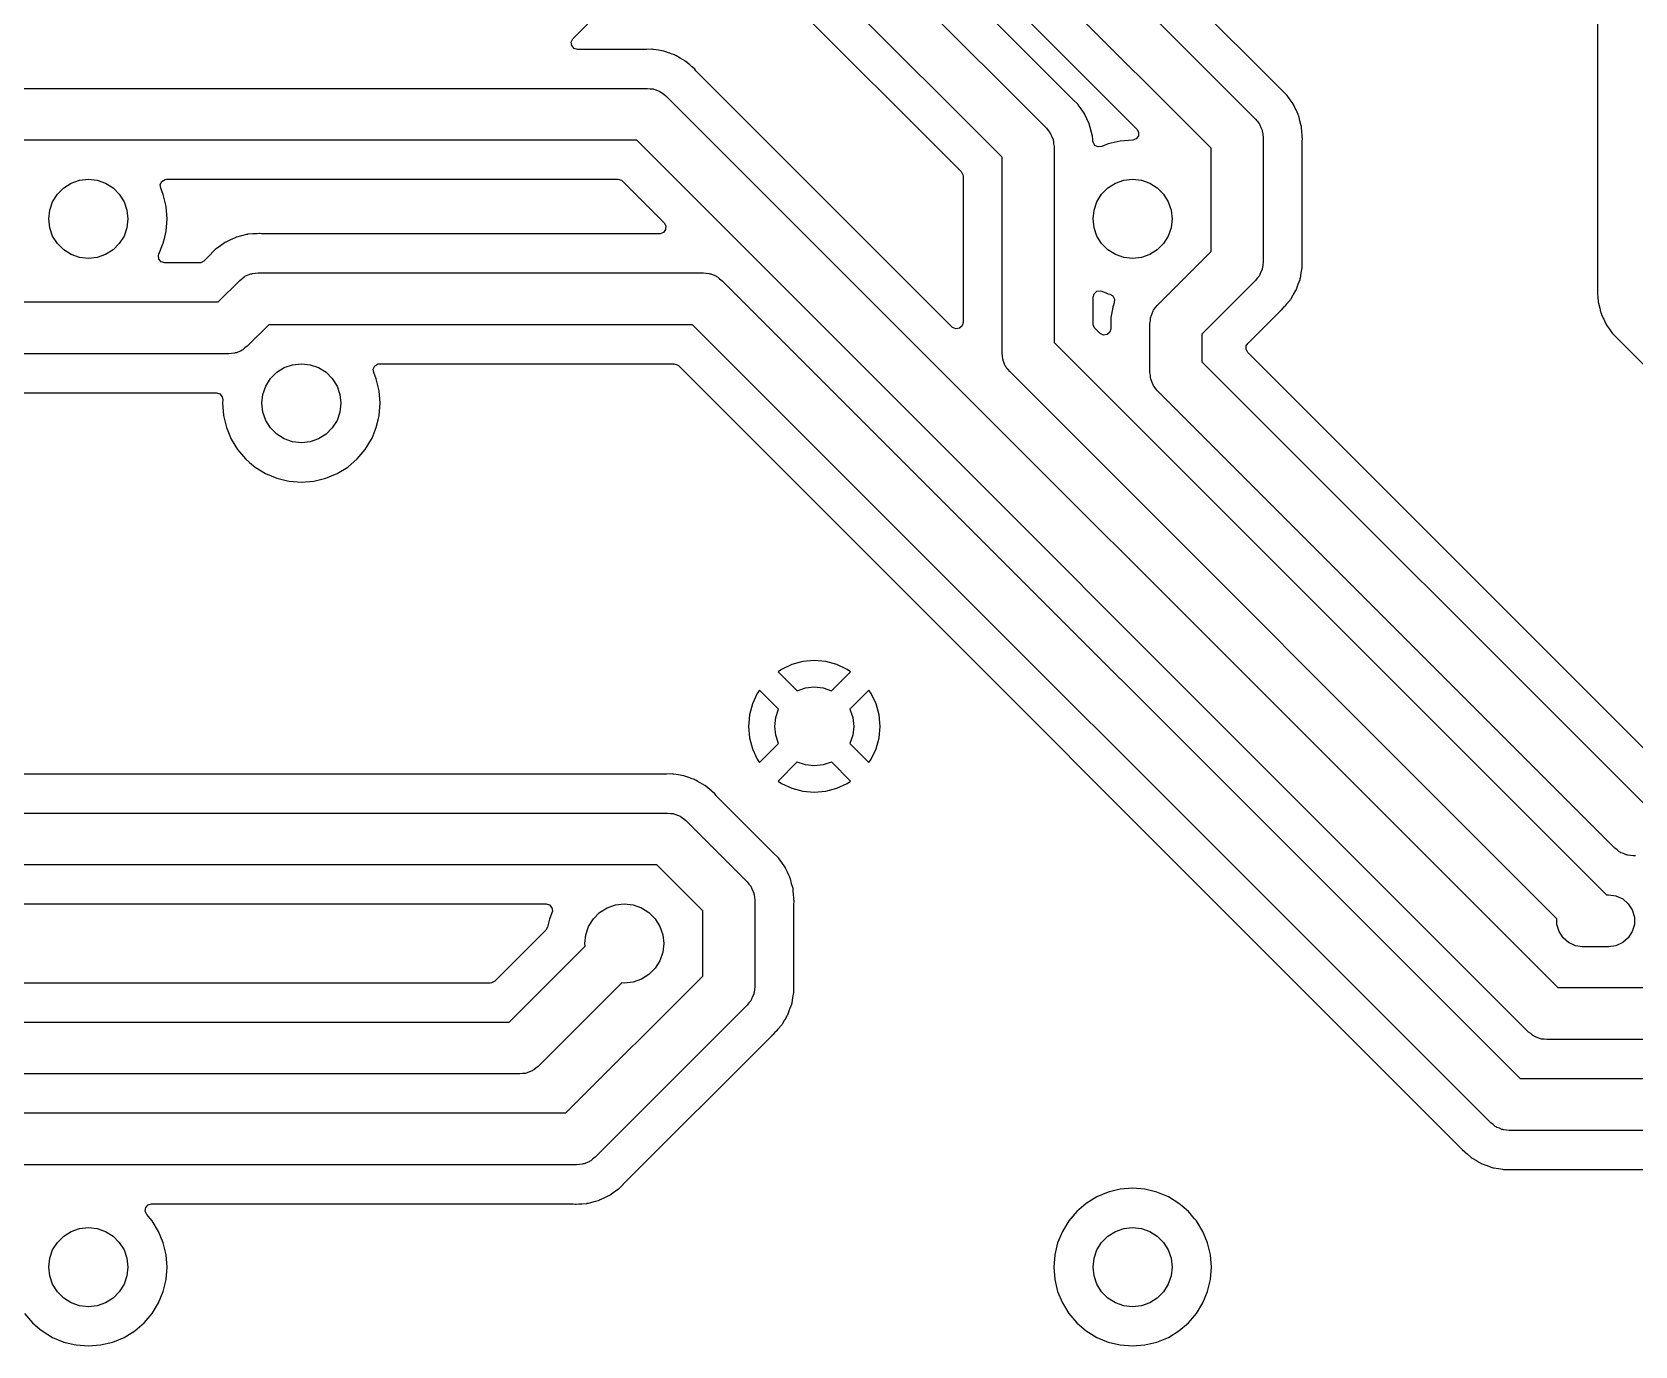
# Model space of a CAD drawing. Extents: x 33 to 233, y -115 to -15.
# Drawn here: x 117.22 to 148.07, y -98.2 to -72.9 of the extents above; entities that cross this region are included whole.
import ezdxf

# ---------------------------------------------------------------- set-up
doc = ezdxf.new("R2010")
doc.units = 0
doc.layers.add('BLACK', color=7, linetype='CONTINUOUS')

msp = doc.modelspace()

# ---------------------------------------------------------------- linework, layer by layer
at = {"layer": 'BLACK', "linetype": 'CONTINUOUS'}
for p, q in [((139.912, -75.1391), (130.383, -65.61)), ((131.797, -65.61), (140.766, -74.5784)), ((141.286, -74.0374), (133.492, -66.2436)), ((137.262, -74.2133), (129.621, -66.5722)), ((130.108, -66.3968), (138.483, -74.7712)), ((128.64, -66.6529), (136.742, -74.7544)), ((135.888, -75.3151), (127.786, -67.2136)), ((147.35, -67.6147), (147.35, -77.8263)), ((130.246, -70.7347), (135.101, -75.5897)), ((127.629, -73.0258), (128.188, -72.466)), ((127.594, -73.0959), (127.623, -73.0323)), ((127.604, -73.165), (127.594, -73.0959)), ((127.623, -73.0323), (127.629, -73.0258)), ((127.649, -73.2178), (127.604, -73.165)), ((127.716, -73.2375), (127.649, -73.2178)), ((129.048, -73.2375), (127.716, -73.2375)), ((129.05, -73.2375), (129.048, -73.2375)), ((129.148, -73.2353), (129.05, -73.2375)), ((129.152, -73.236), (129.148, -73.2353)), ((129.171, -73.2375), (129.152, -73.236)), ((129.176, -73.2375), (129.171, -73.2375)), ((129.272, -73.255), (129.176, -73.2375)), ((129.176, -73.2375), (129.176, -73.2375)), ((129.273, -73.2552), (129.272, -73.255)), ((129.37, -73.2705), (129.273, -73.2552)), ((129.374, -73.2719), (129.37, -73.2705)), ((129.37, -73.2705), (129.37, -73.2705)), ((129.393, -73.2769), (129.374, -73.2719)), ((129.397, -73.2777), (129.393, -73.2769)), ((129.489, -73.3121), (129.397, -73.2777)), ((129.397, -73.2777), (129.397, -73.2777)), ((129.49, -73.3125), (129.489, -73.3121)), ((129.516, -73.3218), (129.49, -73.3125)), ((129.582, -73.3448), (129.516, -73.3218)), ((129.586, -73.347), (129.582, -73.3448)), ((129.604, -73.3552), (129.586, -73.347)), ((129.608, -73.3568), (129.604, -73.3552)), ((129.692, -73.407), (129.608, -73.3568)), ((129.693, -73.4077), (129.692, -73.407)), ((129.778, -73.4559), (129.693, -73.4077)), ((129.781, -73.4587), (129.778, -73.4559)), ((129.778, -73.4559), (129.778, -73.4559)), ((129.778, -73.4559), (129.778, -73.4559)), ((129.797, -73.47), (129.781, -73.4587)), ((129.801, -73.4722), (129.797, -73.47)), ((129.875, -73.5366), (129.801, -73.4722)), ((129.801, -73.4722), (129.801, -73.4722)), ((129.801, -73.4722), (129.801, -73.4722)), ((129.876, -73.5375), (129.875, -73.5366)), ((129.908, -73.5641), (129.876, -73.5375)), ((129.916, -73.5725), (129.908, -73.5641)), ((129.919, -73.5754), (129.916, -73.5725)), ((129.971, -73.6203), (129.919, -73.5754)), ((129.995, -73.6507), (129.971, -73.6203)), ((129.999, -73.6559), (129.995, -73.6507)), ((134.926, -78.5822), (129.999, -73.6559)), ((105.67, -73.988), (129.063, -73.988)), ((129.063, -73.988), (129.116, -73.9956)), ((129.116, -73.9956), (129.169, -73.9994)), ((129.169, -73.9994), (129.186, -74.0057)), ((129.186, -74.0057), (129.204, -74.0083)), ((129.204, -74.0083), (129.253, -74.0305)), ((129.253, -74.0305), (129.303, -74.0492)), ((141.287, -74.0383), (141.286, -74.0374)), ((141.358, -74.1059), (141.287, -74.0383)), ((129.303, -74.0492), (129.317, -74.0599)), ((129.317, -74.0599), (129.333, -74.0674)), ((129.333, -74.0674), (129.374, -74.1024)), ((129.374, -74.1024), (129.417, -74.1344)), ((129.417, -74.1344), (146.582, -91.3)), ((137.263, -74.2143), (137.262, -74.2133)), ((137.334, -74.2819), (137.263, -74.2143)), ((137.336, -74.2855), (137.334, -74.2819)), ((137.334, -74.2819), (137.334, -74.2819)), ((137.349, -74.3003), (137.336, -74.2855)), ((137.352, -74.3033), (137.349, -74.3003)), ((137.408, -74.3837), (137.352, -74.3033)), ((141.36, -74.1095), (141.358, -74.1059)), ((141.358, -74.1059), (141.358, -74.1059)), ((141.373, -74.1243), (141.36, -74.1095)), ((141.376, -74.1273), (141.373, -74.1243)), ((141.432, -74.2078), (141.376, -74.1273)), ((141.432, -74.2089), (141.432, -74.2078)), ((141.49, -74.288), (141.432, -74.2089)), ((141.492, -74.292), (141.49, -74.288)), ((141.502, -74.3088), (141.492, -74.292)), ((141.504, -74.3124), (141.502, -74.3088)), ((141.544, -74.4015), (141.504, -74.3124)), ((137.408, -74.3849), (137.408, -74.3837)), ((137.466, -74.464), (137.408, -74.3849)), ((137.468, -74.468), (137.466, -74.464)), ((137.478, -74.4848), (137.468, -74.468)), ((137.48, -74.4884), (137.478, -74.4848)), ((137.52, -74.5775), (137.48, -74.4884)), ((137.521, -74.5787), (137.52, -74.5775)), ((137.563, -74.6668), (137.521, -74.5787)), ((140.766, -74.5784), (140.798, -74.6213)), ((140.798, -74.6213), (140.833, -74.6617)), ((140.833, -74.6617), (140.84, -74.678)), ((141.545, -74.4027), (141.544, -74.4015)), ((141.587, -74.4908), (141.545, -74.4027)), ((141.589, -74.495), (141.587, -74.4908)), ((141.595, -74.5133), (141.589, -74.495)), ((141.597, -74.5173), (141.595, -74.5133)), ((141.621, -74.6122), (141.597, -74.5173)), ((141.621, -74.6135), (141.621, -74.6122)), ((141.647, -74.7078), (141.621, -74.6135)), ((136.742, -74.7544), (136.774, -74.7973)), ((136.774, -74.7973), (136.809, -74.8377)), ((136.809, -74.8377), (136.816, -74.854)), ((136.816, -74.854), (136.827, -74.8684)), ((136.827, -74.8684), (136.846, -74.9185)), ((136.846, -74.9185), (136.868, -74.9671)), ((136.868, -74.9671), (136.87, -74.9849)), ((137.565, -74.671), (137.563, -74.6668)), ((137.571, -74.6893), (137.565, -74.671)), ((137.573, -74.6933), (137.571, -74.6893)), ((137.597, -74.7882), (137.573, -74.6933)), ((137.597, -74.7895), (137.597, -74.7882)), ((137.623, -74.8838), (137.597, -74.7895)), ((137.624, -74.8877), (137.623, -74.8838)), ((137.624, -74.8882), (137.624, -74.8877)), ((137.627, -74.9073), (137.624, -74.8882)), ((137.628, -74.9116), (137.627, -74.9073)), ((137.632, -74.9642), (137.628, -74.9116)), ((137.634, -75.0022), (137.632, -74.9642)), ((138.469, -74.9581), (138.405, -74.9825)), ((138.511, -74.9022), (138.469, -74.9581)), ((138.483, -74.7712), (138.516, -74.8325)), ((138.516, -74.8325), (138.511, -74.9022)), ((140.84, -74.678), (140.851, -74.6924)), ((140.851, -74.6924), (140.87, -74.7425)), ((140.87, -74.7425), (140.892, -74.7911)), ((140.892, -74.7911), (140.894, -74.8089)), ((140.894, -74.8089), (140.901, -74.8257)), ((140.901, -74.8257), (140.904, -74.8791)), ((140.904, -74.8791), (140.912, -74.932)), ((140.912, -74.932), (140.912, -77.3334)), ((141.648, -74.7117), (141.647, -74.7078)), ((141.648, -74.7122), (141.648, -74.7117)), ((141.651, -74.7313), (141.648, -74.7122)), ((141.652, -74.7356), (141.651, -74.7313)), ((141.659, -74.8331), (141.652, -74.7356)), ((141.659, -74.8345), (141.659, -74.8331)), ((141.662, -74.8758), (141.659, -74.8345)), ((141.662, -74.8878), (141.662, -74.8758)), ((141.662, -74.8758), (141.662, -74.8758)), ((141.663, -74.892), (141.662, -74.8878)), ((141.664, -74.9116), (141.663, -74.892)), ((141.663, -74.9988), (141.667, -74.9602)), ((141.667, -74.9581), (141.664, -74.9116)), ((141.667, -74.9602), (141.667, -74.9581)), ((128.856, -74.988), (105.463, -74.988)), ((146.022, -92.1536), (128.856, -74.988)), ((136.87, -74.9849), (136.877, -75.0017)), ((136.877, -75.0017), (136.88, -75.0551)), ((136.88, -75.0551), (136.888, -75.108)), ((136.888, -75.108), (136.888, -78.8809)), ((137.634, -75.0029), (137.634, -75.0022)), ((137.638, -75.0253), (137.634, -75.0029)), ((137.673, -75.0854), (137.638, -75.0253)), ((137.736, -75.1166), (137.673, -75.0854)), ((137.805, -75.1092), (137.736, -75.1166)), ((137.931, -75.0571), (137.805, -75.1092)), ((138.163, -75.0015), (137.931, -75.0571)), ((138.405, -74.9825), (138.163, -75.0015)), ((139.912, -77.1263), (139.912, -75.1391)), ((141.662, -75.0057), (141.663, -74.9988)), ((141.662, -77.3187), (141.662, -75.0057)), ((135.888, -79.088), (135.888, -75.3151)), ((117.825, -75.9042), (117.969, -75.8135)), ((117.969, -75.8135), (118.13, -75.7571)), ((118.13, -75.7571), (118.3, -75.738)), ((118.3, -75.738), (118.47, -75.7571)), ((118.47, -75.7571), (118.631, -75.8135)), ((118.631, -75.8135), (118.775, -75.9042)), ((119.685, -75.8405), (119.717, -75.778)), ((119.693, -75.91), (119.685, -75.8405)), ((119.717, -75.778), (119.777, -75.7424)), ((119.777, -75.7424), (119.807, -75.7385)), ((119.807, -75.7385), (128.494, -75.7385)), ((128.494, -75.7385), (128.561, -75.7582)), ((128.561, -75.7582), (128.581, -75.7748)), ((128.581, -75.7748), (129.382, -76.5758)), ((135.101, -75.5897), (135.135, -75.651)), ((135.135, -75.651), (135.137, -75.6773)), ((135.137, -75.6773), (135.137, -78.4945)), ((137.925, -75.9042), (138.069, -75.8135)), ((138.069, -75.8135), (138.23, -75.7571)), ((138.23, -75.7571), (138.4, -75.738)), ((138.4, -75.738), (138.57, -75.7571)), ((138.57, -75.7571), (138.731, -75.8135)), ((138.731, -75.8135), (138.875, -75.9042)), ((117.557, -76.3304), (117.613, -76.1694)), ((117.613, -76.1694), (117.704, -76.0249)), ((117.704, -76.0249), (117.825, -75.9042)), ((118.775, -75.9042), (118.896, -76.0249)), ((118.896, -76.0249), (118.987, -76.1694)), ((118.987, -76.1694), (119.043, -76.3304)), ((119.743, -76.0312), (119.693, -75.91)), ((119.798, -76.2627), (119.743, -76.0312)), ((137.657, -76.3304), (137.713, -76.1694)), ((137.713, -76.1694), (137.804, -76.0249)), ((137.804, -76.0249), (137.925, -75.9042)), ((138.875, -75.9042), (138.996, -76.0249)), ((138.996, -76.0249), (139.087, -76.1694)), ((139.087, -76.1694), (139.143, -76.3304)), ((117.538, -76.5), (117.557, -76.3304)), ((117.557, -76.6696), (117.538, -76.5)), ((119.043, -76.3304), (119.062, -76.5)), ((119.062, -76.5), (119.043, -76.6696)), ((119.817, -76.5), (119.798, -76.2627)), ((119.798, -76.7373), (119.817, -76.5)), ((137.638, -76.5), (137.657, -76.3304)), ((137.657, -76.6696), (137.638, -76.5)), ((139.143, -76.3304), (139.162, -76.5)), ((139.162, -76.5), (139.143, -76.6696)), ((117.613, -76.8306), (117.557, -76.6696)), ((119.043, -76.6696), (118.987, -76.8306)), ((119.771, -76.8529), (119.798, -76.7373)), ((121.342, -76.8026), (121.248, -76.8286)), ((121.347, -76.8022), (121.342, -76.8026)), ((121.366, -76.799), (121.347, -76.8022)), ((121.37, -76.7979), (121.366, -76.799)), ((121.468, -76.7913), (121.37, -76.7979)), ((121.469, -76.7912), (121.468, -76.7913)), ((121.51, -76.7875), (121.469, -76.7912)), ((121.522, -76.7875), (121.51, -76.7875)), ((121.527, -76.7874), (121.522, -76.7875)), ((121.548, -76.7859), (121.527, -76.7874)), ((121.595, -76.7828), (121.548, -76.7859)), ((121.61, -76.7845), (121.595, -76.7828)), ((121.595, -76.7828), (121.595, -76.7828)), ((121.633, -76.7871), (121.61, -76.7845)), ((121.64, -76.7875), (121.633, -76.7871)), ((129.295, -76.7875), (121.64, -76.7875)), ((129.304, -76.7872), (129.295, -76.7875)), ((129.369, -76.7628), (129.304, -76.7872)), ((129.411, -76.7068), (129.369, -76.7628)), ((129.382, -76.5758), (129.416, -76.6371)), ((129.416, -76.6371), (129.411, -76.7068)), ((137.713, -76.8306), (137.657, -76.6696)), ((139.143, -76.6696), (139.087, -76.8306)), ((117.704, -76.9751), (117.613, -76.8306)), ((117.825, -77.0958), (117.704, -76.9751)), ((117.969, -77.1865), (117.825, -77.0958)), ((118.775, -77.0958), (118.631, -77.1865)), ((118.896, -76.9751), (118.775, -77.0958)), ((118.987, -76.8306), (118.896, -76.9751)), ((119.656, -77.178), (119.743, -76.9688)), ((119.743, -76.9688), (119.771, -76.8529)), ((119.743, -76.9688), (119.743, -76.9688)), ((120.741, -77.0925), (120.673, -77.1632)), ((120.744, -77.0899), (120.741, -77.0925)), ((120.741, -77.0925), (120.741, -77.0925)), ((120.759, -77.0773), (120.744, -77.0899)), ((120.762, -77.0742), (120.759, -77.0773)), ((120.842, -77.0185), (120.762, -77.0742)), ((120.843, -77.0177), (120.842, -77.0185)), ((120.923, -76.9602), (120.843, -77.0177)), ((120.927, -76.9583), (120.923, -76.9602)), ((120.923, -76.9602), (120.923, -76.9602)), ((120.943, -76.9485), (120.927, -76.9583)), ((120.947, -76.946), (120.943, -76.9485)), ((121.036, -76.9055), (120.947, -76.946)), ((120.947, -76.946), (120.947, -76.946)), ((121.037, -76.905), (121.036, -76.9055)), ((121.125, -76.8625), (121.037, -76.905)), ((121.13, -76.8613), (121.125, -76.8625)), ((121.148, -76.8547), (121.13, -76.8613)), ((121.152, -76.8529), (121.148, -76.8547)), ((121.247, -76.829), (121.152, -76.8529)), ((121.248, -76.8286), (121.247, -76.829)), ((137.804, -76.9751), (137.713, -76.8306)), ((137.925, -77.0958), (137.804, -76.9751)), ((138.069, -77.1865), (137.925, -77.0958)), ((138.875, -77.0958), (138.731, -77.1865)), ((138.996, -76.9751), (138.875, -77.0958)), ((138.88, -78.1584), (139.912, -77.1263)), ((139.087, -76.8306), (138.996, -76.9751)), ((118.13, -77.2429), (117.969, -77.1865)), ((118.3, -77.262), (118.13, -77.2429)), ((118.47, -77.2429), (118.3, -77.262)), ((118.631, -77.1865), (118.47, -77.2429)), ((119.648, -77.2079), (119.656, -77.178)), ((119.658, -77.277), (119.648, -77.2079)), ((119.704, -77.3298), (119.658, -77.277)), ((119.771, -77.3495), (119.704, -77.3298)), ((120.435, -77.3495), (119.771, -77.3495)), ((120.462, -77.3467), (120.435, -77.3495)), ((120.523, -77.3132), (120.462, -77.3467)), ((120.639, -77.1968), (120.523, -77.3132)), ((120.672, -77.1642), (120.639, -77.1968)), ((120.673, -77.1632), (120.672, -77.1642)), ((138.23, -77.2429), (138.069, -77.1865)), ((138.4, -77.262), (138.23, -77.2429)), ((138.57, -77.2429), (138.4, -77.262)), ((138.731, -77.1865), (138.57, -77.2429)), ((140.904, -77.3863), (140.901, -77.4397)), ((140.912, -77.3334), (140.904, -77.3863)), ((141.663, -77.3201), (141.662, -77.3187)), ((141.662, -77.4416), (141.664, -77.4222)), ((141.663, -77.3495), (141.663, -77.3201)), ((141.665, -77.4179), (141.663, -77.3495)), ((141.664, -77.4222), (141.665, -77.4179)), ((120.797, -78.1), (121.213, -77.6844)), ((121.213, -77.6844), (121.256, -77.6524)), ((121.256, -77.6524), (121.296, -77.6174)), ((121.296, -77.6174), (121.313, -77.6099)), ((121.313, -77.6099), (121.327, -77.5992)), ((121.327, -77.5992), (121.377, -77.5805)), ((121.377, -77.5805), (121.426, -77.5583)), ((121.426, -77.5583), (121.444, -77.5557)), ((121.444, -77.5557), (121.46, -77.5494)), ((121.46, -77.5494), (121.514, -77.5456)), ((121.514, -77.5456), (121.567, -77.538)), ((121.567, -77.538), (130.138, -77.538)), ((130.138, -77.538), (130.191, -77.5456)), ((130.191, -77.5456), (130.245, -77.5494)), ((130.245, -77.5494), (130.261, -77.5557)), ((130.261, -77.5557), (130.279, -77.5583)), ((130.279, -77.5583), (130.328, -77.5805)), ((130.328, -77.5805), (130.378, -77.5992)), ((130.378, -77.5992), (130.392, -77.6099)), ((130.392, -77.6099), (130.409, -77.6174)), ((130.409, -77.6174), (130.449, -77.6524)), ((130.449, -77.6524), (130.492, -77.6844)), ((130.492, -77.6844), (145.857, -93.05)), ((140.766, -77.687), (139.733, -78.7191)), ((140.798, -77.6441), (140.766, -77.687)), ((140.833, -77.6037), (140.798, -77.6441)), ((140.84, -77.5874), (140.833, -77.6037)), ((140.851, -77.573), (140.84, -77.5874)), ((140.87, -77.5229), (140.851, -77.573)), ((140.892, -77.4743), (140.87, -77.5229)), ((140.894, -77.4565), (140.892, -77.4743)), ((140.901, -77.4397), (140.894, -77.4565)), ((141.588, -77.7591), (141.622, -77.6674)), ((141.622, -77.6674), (141.623, -77.6631)), ((141.623, -77.6631), (141.628, -77.6443)), ((141.628, -77.6443), (141.629, -77.6402)), ((141.629, -77.6402), (141.645, -77.5435)), ((141.645, -77.5422), (141.662, -77.4459)), ((141.645, -77.5435), (141.645, -77.5422)), ((141.662, -77.4459), (141.662, -77.4416)), ((137.638, -78.0073), (137.658, -77.9402)), ((137.638, -78.5187), (137.638, -78.0073)), ((137.658, -77.9402), (137.711, -77.8945)), ((137.711, -77.8945), (137.78, -77.8845)), ((137.78, -77.8845), (137.81, -77.8927)), ((137.81, -77.8927), (137.931, -77.9429)), ((137.931, -77.9429), (137.931, -77.9429)), ((137.931, -77.9429), (137.931, -77.9429)), ((137.931, -77.9429), (137.96, -77.9498)), ((137.96, -77.9498), (138.021, -77.9846)), ((138.021, -77.9846), (138.053, -78.0466)), ((138.053, -78.0466), (138.047, -78.114)), ((141.43, -78.0676), (141.441, -78.0518)), ((141.441, -78.0518), (141.444, -78.0484)), ((141.444, -78.0484), (141.492, -77.9633)), ((141.492, -77.9633), (141.493, -77.9622)), ((141.493, -77.9622), (141.495, -77.9582)), ((141.495, -77.9582), (141.543, -77.8782)), ((141.543, -77.8782), (141.545, -77.8741)), ((141.545, -77.8741), (141.553, -77.8564)), ((141.553, -77.8564), (141.555, -77.8526)), ((141.555, -77.8526), (141.587, -77.7603)), ((141.587, -77.7603), (141.588, -77.7591)), ((147.348, -77.8403), (147.345, -77.8718)), ((147.345, -77.8718), (147.345, -77.8718)), ((147.345, -77.8718), (147.349, -77.94)), ((147.349, -77.8332), (147.348, -77.8403)), ((147.35, -77.8263), (147.349, -77.8332)), ((147.349, -77.94), (147.35, -77.9442)), ((147.35, -77.9442), (147.35, -77.9562)), ((147.35, -77.9562), (147.353, -77.9974)), ((147.353, -77.9974), (147.353, -77.9988)), ((147.353, -77.9988), (147.36, -78.0964)), ((107.307, -78.1), (120.797, -78.1)), ((138, -78.3032), (137.983, -78.3994)), ((138.001, -78.3019), (138, -78.3032)), ((138.016, -78.2052), (138.001, -78.3019)), ((138.017, -78.2011), (138.016, -78.2052)), ((138.016, -78.2052), (138.016, -78.2052)), ((138.022, -78.1823), (138.017, -78.2011)), ((138.023, -78.178), (138.022, -78.1823)), ((138.047, -78.114), (138.023, -78.1779)), ((138.023, -78.1779), (138.023, -78.178)), ((138.023, -78.178), (138.023, -78.178)), ((138.754, -78.3711), (138.776, -78.3225)), ((138.776, -78.3225), (138.795, -78.2724)), ((138.795, -78.2724), (138.805, -78.258)), ((138.805, -78.258), (138.813, -78.2417)), ((138.813, -78.2417), (138.848, -78.2013)), ((138.848, -78.2013), (138.88, -78.1584)), ((140.616, -78.8976), (141.244, -78.2697)), ((141.244, -78.2697), (141.249, -78.2651)), ((141.249, -78.2651), (141.28, -78.2409)), ((141.28, -78.2409), (141.325, -78.1894)), ((141.325, -78.1894), (141.327, -78.1864)), ((141.327, -78.1864), (141.336, -78.1779)), ((141.336, -78.1779), (141.363, -78.1461)), ((141.363, -78.1451), (141.428, -78.0714)), ((141.363, -78.1461), (141.363, -78.1451)), ((141.428, -78.0714), (141.43, -78.0676)), ((147.36, -78.0964), (147.36, -78.0964)), ((147.36, -78.0964), (147.361, -78.1007)), ((147.361, -78.1007), (147.364, -78.1198)), ((147.364, -78.1198), (147.365, -78.1242)), ((147.365, -78.1242), (147.391, -78.2185)), ((147.391, -78.2185), (147.391, -78.2198)), ((147.391, -78.2198), (147.401, -78.2579)), ((147.401, -78.2579), (147.415, -78.3147)), ((147.415, -78.3147), (147.417, -78.3187)), ((147.417, -78.3187), (147.423, -78.3369)), ((147.423, -78.3369), (147.425, -78.3412)), ((147.425, -78.3412), (147.425, -78.3412)), ((147.425, -78.3412), (147.425, -78.3412)), ((147.425, -78.3412), (147.459, -78.4136)), ((121.774, -78.538), (121.358, -78.9536)), ((129.931, -78.538), (121.774, -78.538)), ((145.297, -93.9036), (129.931, -78.538)), ((134.932, -78.5883), (134.926, -78.5822)), ((134.996, -78.6173), (134.932, -78.5883)), ((135.065, -78.6073), (134.996, -78.6173)), ((135.118, -78.5616), (135.065, -78.6073)), ((135.137, -78.4945), (135.118, -78.5616)), ((137.641, -78.545), (137.638, -78.5187)), ((137.675, -78.6063), (137.641, -78.545)), ((137.771, -78.7027), (137.675, -78.6063)), ((137.983, -78.6151), (137.963, -78.6821)), ((137.983, -78.4038), (137.981, -78.4232)), ((137.981, -78.4232), (137.981, -78.4275)), ((137.981, -78.4275), (137.983, -78.5253)), ((137.983, -78.3994), (137.983, -78.4038)), ((137.983, -78.5253), (137.983, -78.5267)), ((137.983, -78.5267), (137.983, -78.6151)), ((138.733, -78.512), (138.741, -78.4591)), ((138.733, -79.4585), (138.733, -78.512)), ((138.741, -78.4591), (138.745, -78.4057)), ((138.745, -78.4057), (138.751, -78.3889)), ((138.751, -78.3889), (138.754, -78.3711)), ((147.459, -78.4136), (147.467, -78.4293)), ((147.467, -78.4293), (147.468, -78.4306)), ((147.468, -78.4306), (147.508, -78.5196)), ((147.508, -78.5196), (147.508, -78.5196)), ((147.508, -78.5196), (147.51, -78.5232)), ((147.51, -78.5232), (147.52, -78.54)), ((147.52, -78.54), (147.522, -78.544)), ((147.522, -78.544), (147.522, -78.544)), ((147.522, -78.544), (147.58, -78.6232)), ((147.58, -78.6232), (147.58, -78.6242)), ((147.58, -78.6242), (147.618, -78.6784)), ((121.358, -78.9536), (121.315, -78.9856)), ((136.888, -78.8809), (147.52, -89.5125)), ((137.778, -78.7088), (137.771, -78.7027)), ((137.841, -78.7378), (137.778, -78.7088)), ((137.91, -78.7279), (137.841, -78.7378)), ((137.963, -78.6821), (137.91, -78.7279)), ((139.733, -78.7191), (139.733, -79.2514)), ((140.583, -79.0116), (140.588, -78.9419)), ((140.588, -78.9419), (140.616, -78.8976)), ((147.618, -78.6784), (147.636, -78.7047)), ((147.636, -78.7047), (147.639, -78.7077)), ((147.639, -78.7077), (147.652, -78.7225)), ((147.652, -78.7225), (147.654, -78.7261)), ((147.654, -78.7261), (147.654, -78.7261)), ((147.654, -78.7261), (147.725, -78.7937)), ((147.725, -78.7937), (147.726, -78.7947)), ((147.726, -78.7947), (157.603, -88.6718)), ((121.005, -79.1), (107.1, -79.1)), ((121.058, -79.0924), (121.005, -79.1)), ((121.111, -79.0886), (121.058, -79.0924)), ((121.128, -79.0823), (121.111, -79.0886)), ((121.145, -79.0797), (121.128, -79.0823)), ((121.194, -79.0575), (121.145, -79.0797)), ((121.244, -79.0388), (121.194, -79.0575)), ((121.259, -79.0281), (121.244, -79.0388)), ((121.275, -79.0206), (121.259, -79.0281)), ((121.315, -78.9856), (121.275, -79.0206)), ((122.23, -79.3071), (122.4, -79.288)), ((122.4, -79.288), (122.57, -79.3071)), ((123.877, -79.2924), (123.907, -79.2885)), ((123.907, -79.2885), (129.569, -79.2885)), ((129.569, -79.2885), (129.636, -79.3082)), ((135.896, -79.1409), (135.888, -79.088)), ((135.899, -79.1943), (135.896, -79.1409)), ((135.906, -79.2111), (135.899, -79.1943)), ((135.908, -79.2289), (135.906, -79.2111)), ((135.93, -79.2775), (135.908, -79.2289)), ((135.949, -79.3276), (135.93, -79.2775)), ((139.733, -79.2514), (148.244, -87.7625)), ((140.616, -79.0729), (140.583, -79.0116)), ((148.563, -87.0192), (140.616, -79.0729)), ((121.713, -79.7194), (121.804, -79.5749)), ((121.804, -79.5749), (121.925, -79.4542)), ((121.925, -79.4542), (122.069, -79.3635)), ((122.069, -79.3635), (122.23, -79.3071)), ((122.57, -79.3071), (122.731, -79.3635)), ((122.731, -79.3635), (122.875, -79.4542)), ((122.875, -79.4542), (122.996, -79.5749)), ((122.996, -79.5749), (123.087, -79.7194)), ((123.785, -79.3905), (123.817, -79.328)), ((123.793, -79.46), (123.785, -79.3905)), ((123.843, -79.5812), (123.793, -79.46)), ((123.817, -79.328), (123.877, -79.2924)), ((123.898, -79.8127), (123.843, -79.5812)), ((129.636, -79.3082), (129.657, -79.3248)), ((129.657, -79.3248), (144.714, -94.3821)), ((135.96, -79.342), (135.949, -79.3276)), ((135.967, -79.3583), (135.96, -79.342)), ((136.002, -79.3987), (135.967, -79.3583)), ((136.034, -79.4416), (136.002, -79.3987)), ((146.568, -89.9747), (136.034, -79.4416)), ((138.741, -79.5115), (138.733, -79.4585)), ((138.745, -79.5648), (138.741, -79.5115)), ((138.751, -79.5816), (138.745, -79.5648)), ((138.754, -79.5994), (138.751, -79.5816)), ((107.115, -79.8505), (120.764, -79.8505)), ((120.764, -79.8505), (120.831, -79.8702)), ((120.831, -79.8702), (120.877, -79.923)), ((121.638, -80.05), (121.657, -79.8804)), ((121.657, -79.8804), (121.713, -79.7194)), ((123.087, -79.7194), (123.143, -79.8804)), ((123.143, -79.8804), (123.162, -80.05)), ((123.917, -80.05), (123.898, -79.8127)), ((138.776, -79.648), (138.754, -79.5994)), ((138.795, -79.6981), (138.776, -79.648)), ((138.805, -79.7125), (138.795, -79.6981)), ((138.813, -79.7288), (138.805, -79.7125)), ((138.848, -79.7693), (138.813, -79.7288)), ((138.88, -79.8121), (138.848, -79.7693)), ((147.684, -88.6161), (138.88, -79.8121)), ((120.877, -79.923), (120.888, -79.9842)), ((120.888, -79.9842), (120.883, -80.05)), ((120.883, -80.05), (120.883, -80.05)), ((120.883, -80.05), (120.902, -80.2873)), ((121.657, -80.2196), (121.638, -80.05)), ((123.162, -80.05), (123.143, -80.2196)), ((123.898, -80.2873), (123.917, -80.05)), ((120.902, -80.2873), (120.957, -80.5188)), ((120.957, -80.5188), (120.957, -80.5188)), ((120.957, -80.5188), (121.048, -80.7388)), ((121.713, -80.3806), (121.657, -80.2196)), ((121.804, -80.5251), (121.713, -80.3806)), ((123.087, -80.3806), (122.996, -80.5251)), ((123.143, -80.2196), (123.087, -80.3806)), ((123.76, -80.72), (123.843, -80.5188)), ((123.843, -80.5188), (123.879, -80.3673)), ((123.843, -80.5188), (123.843, -80.5188)), ((123.879, -80.3673), (123.898, -80.2873)), ((121.048, -80.7388), (121.048, -80.7388)), ((121.048, -80.7388), (121.173, -80.9418)), ((121.925, -80.6458), (121.804, -80.5251)), ((122.069, -80.7365), (121.925, -80.6458)), ((122.23, -80.7929), (122.069, -80.7365)), ((122.4, -80.812), (122.23, -80.7929)), ((122.57, -80.7929), (122.4, -80.812)), ((122.731, -80.7365), (122.57, -80.7929)), ((122.875, -80.6458), (122.731, -80.7365)), ((122.996, -80.5251), (122.875, -80.6458)), ((123.627, -80.9418), (123.752, -80.7388)), ((123.752, -80.7388), (123.76, -80.72)), ((121.173, -80.9418), (121.173, -80.9418)), ((121.173, -80.9418), (121.173, -80.9418)), ((121.173, -80.9418), (121.327, -81.1228)), ((121.327, -81.1228), (121.403, -81.1876)), ((123.292, -81.2774), (123.473, -81.1228)), ((123.473, -81.1228), (123.627, -80.9418)), ((121.403, -81.1876), (121.508, -81.2774)), ((121.508, -81.2774), (121.508, -81.2774)), ((121.508, -81.2774), (121.711, -81.4018)), ((121.711, -81.4018), (121.711, -81.4018)), ((121.711, -81.4018), (121.931, -81.4929)), ((122.869, -81.4929), (123.089, -81.4018)), ((123.089, -81.4018), (123.292, -81.2774)), ((123.089, -81.4018), (123.089, -81.4018)), ((123.089, -81.4018), (123.089, -81.4018)), ((121.931, -81.4929), (122.13, -81.5406)), ((122.13, -81.5406), (122.163, -81.5485)), ((122.163, -81.5485), (122.4, -81.5672)), ((122.4, -81.5672), (122.637, -81.5485)), ((122.637, -81.5485), (122.869, -81.4929)), ((122.869, -81.4929), (122.869, -81.4929)), ((131.84, -85.0796), (131.64, -85.1729)), ((132.053, -85.0224), (131.84, -85.0796)), ((131.84, -85.0796), (131.84, -85.0796)), ((132.273, -85.0032), (132.053, -85.0224)), ((132.053, -85.0224), (132.053, -85.0224)), ((132.493, -85.0224), (132.273, -85.0032)), ((132.273, -85.0032), (132.273, -85.0032)), ((132.706, -85.0796), (132.493, -85.0224)), ((132.493, -85.0224), (132.493, -85.0224)), ((132.906, -85.1729), (132.706, -85.0796)), ((132.706, -85.0796), (132.706, -85.0796)), ((131.64, -85.1729), (131.575, -85.2183)), ((131.575, -85.2183), (131.575, -85.2183)), ((131.575, -85.2183), (131.941, -85.5844)), ((132.605, -85.5844), (132.971, -85.2183)), ((132.971, -85.2183), (132.906, -85.1729)), ((132.906, -85.1729), (132.906, -85.1729)), ((131.176, -85.6366), (131.083, -85.8367)), ((131.221, -85.5718), (131.176, -85.6366)), ((131.587, -85.9379), (131.221, -85.5718)), ((131.221, -85.5718), (131.221, -85.5718)), ((131.941, -85.5844), (131.942, -85.5835)), ((131.942, -85.5835), (132.103, -85.5271)), ((132.103, -85.5271), (132.273, -85.508)), ((132.273, -85.508), (132.443, -85.5271)), ((132.443, -85.5271), (132.604, -85.5835)), ((132.604, -85.5835), (132.605, -85.5844)), ((133.325, -85.5718), (132.959, -85.9379)), ((133.37, -85.6366), (133.325, -85.5718)), ((133.463, -85.8367), (133.37, -85.6366)), ((131.025, -86.05), (131.006, -86.27)), ((131.083, -85.8367), (131.025, -86.05)), ((131.025, -86.05), (131.025, -86.05)), ((131.083, -85.8367), (131.083, -85.8367)), ((131.53, -86.1004), (131.586, -85.9394)), ((131.586, -85.9394), (131.587, -85.9379)), ((132.959, -85.9379), (132.96, -85.9394)), ((132.96, -85.9394), (133.016, -86.1004)), ((133.521, -86.05), (133.463, -85.8367)), ((133.463, -85.8367), (133.463, -85.8367)), ((133.54, -86.27), (133.521, -86.05)), ((133.521, -86.05), (133.521, -86.05)), ((131.006, -86.27), (131.006, -86.27)), ((131.006, -86.27), (131.025, -86.49)), ((131.511, -86.27), (131.53, -86.1004)), ((131.53, -86.4396), (131.511, -86.27)), ((133.016, -86.1004), (133.035, -86.27)), ((133.035, -86.27), (133.016, -86.4396)), ((133.521, -86.49), (133.54, -86.27)), ((133.54, -86.27), (133.54, -86.27)), ((131.025, -86.49), (131.025, -86.49)), ((131.025, -86.49), (131.083, -86.7033)), ((131.221, -86.9682), (131.587, -86.6021)), ((131.586, -86.6006), (131.53, -86.4396)), ((131.587, -86.6021), (131.586, -86.6006)), ((132.96, -86.6006), (132.959, -86.6021)), ((132.959, -86.6021), (133.325, -86.9682)), ((133.016, -86.4396), (132.96, -86.6006)), ((133.463, -86.7033), (133.521, -86.49)), ((133.521, -86.49), (133.521, -86.49)), ((131.083, -86.7033), (131.083, -86.7033)), ((131.083, -86.7033), (131.176, -86.9034)), ((131.176, -86.9034), (131.176, -86.9034)), ((131.176, -86.9034), (131.221, -86.9682)), ((131.941, -86.9556), (131.575, -87.3217)), ((131.942, -86.9565), (131.941, -86.9556)), ((132.103, -87.0129), (131.942, -86.9565)), ((132.604, -86.9565), (132.443, -87.0129)), ((132.605, -86.9556), (132.604, -86.9565)), ((132.971, -87.3217), (132.605, -86.9556)), ((133.325, -86.9682), (133.37, -86.9034)), ((133.325, -86.9682), (133.325, -86.9682)), ((133.37, -86.9034), (133.463, -86.7033)), ((133.37, -86.9034), (133.37, -86.9034)), ((133.463, -86.7033), (133.463, -86.7033)), ((129.435, -87.1875), (113.309, -87.1875)), ((129.436, -87.1875), (129.435, -87.1875)), ((129.534, -87.1853), (129.436, -87.1875)), ((129.538, -87.186), (129.534, -87.1853)), ((129.558, -87.1875), (129.538, -87.186)), ((129.562, -87.1875), (129.558, -87.1875)), ((129.658, -87.205), (129.562, -87.1875)), ((129.562, -87.1875), (129.562, -87.1875)), ((129.66, -87.2052), (129.658, -87.205)), ((129.756, -87.2205), (129.66, -87.2052)), ((129.76, -87.2219), (129.756, -87.2205)), ((129.756, -87.2205), (129.756, -87.2205)), ((129.779, -87.2269), (129.76, -87.2219)), ((129.783, -87.2277), (129.779, -87.2269)), ((129.875, -87.2621), (129.783, -87.2277)), ((129.783, -87.2277), (129.783, -87.2277)), ((129.876, -87.2625), (129.875, -87.2621)), ((129.903, -87.2718), (129.876, -87.2625)), ((129.969, -87.2948), (129.903, -87.2718)), ((129.972, -87.297), (129.969, -87.2948)), ((129.99, -87.3052), (129.972, -87.297)), ((129.994, -87.3068), (129.99, -87.3052)), ((130.019, -87.3217), (129.994, -87.3068)), ((132.273, -87.032), (132.103, -87.0129)), ((132.443, -87.0129), (132.273, -87.032)), ((130.078, -87.357), (130.019, -87.3217)), ((130.079, -87.3577), (130.078, -87.357)), ((130.164, -87.4059), (130.079, -87.3577)), ((130.168, -87.4087), (130.164, -87.4059)), ((130.164, -87.4059), (130.164, -87.4059)), ((130.164, -87.4059), (130.164, -87.4059)), ((130.184, -87.42), (130.168, -87.4087)), ((130.187, -87.4222), (130.184, -87.42)), ((130.261, -87.4866), (130.187, -87.4222)), ((130.187, -87.4222), (130.187, -87.4222)), ((130.187, -87.4222), (130.187, -87.4222)), ((130.262, -87.4875), (130.261, -87.4866)), ((130.294, -87.5141), (130.262, -87.4875)), ((130.302, -87.5225), (130.294, -87.5141)), ((130.305, -87.5254), (130.302, -87.5225)), ((130.357, -87.5703), (130.305, -87.5254)), ((130.381, -87.6007), (130.357, -87.5703)), ((130.386, -87.6059), (130.381, -87.6007)), ((131.502, -88.7219), (130.386, -87.6059)), ((131.575, -87.3217), (131.64, -87.3671)), ((131.64, -87.3671), (131.64, -87.3671)), ((131.64, -87.3671), (131.84, -87.4604)), ((131.84, -87.4604), (131.84, -87.4604)), ((131.84, -87.4604), (132.053, -87.5176)), ((132.053, -87.5176), (132.053, -87.5176)), ((132.053, -87.5176), (132.273, -87.5368)), ((132.273, -87.5368), (132.493, -87.5176)), ((132.273, -87.5368), (132.273, -87.5368)), ((132.493, -87.5176), (132.706, -87.4604)), ((132.493, -87.5176), (132.493, -87.5176)), ((132.706, -87.4604), (132.906, -87.3671)), ((132.706, -87.4604), (132.706, -87.4604)), ((132.906, -87.3671), (132.971, -87.3217)), ((132.906, -87.3671), (132.906, -87.3671)), ((132.971, -87.3217), (132.971, -87.3217)), ((99.9451, -87.938), (129.449, -87.938)), ((129.449, -87.938), (129.502, -87.9456)), ((129.502, -87.9456), (129.556, -87.9494)), ((129.556, -87.9494), (129.572, -87.9557)), ((129.572, -87.9557), (129.59, -87.9583)), ((129.59, -87.9583), (129.639, -87.9805)), ((129.639, -87.9805), (129.689, -87.9992)), ((129.689, -87.9992), (129.703, -88.0099)), ((129.703, -88.0099), (129.72, -88.0174)), ((129.72, -88.0174), (129.76, -88.0524)), ((129.76, -88.0524), (129.803, -88.0844)), ((129.803, -88.0844), (130.982, -89.263)), ((131.503, -88.7229), (131.502, -88.7219)), ((131.574, -88.7905), (131.503, -88.7229)), ((131.576, -88.7941), (131.574, -88.7905)), ((131.574, -88.7905), (131.574, -88.7905)), ((131.589, -88.8089), (131.576, -88.7941)), ((131.592, -88.8119), (131.589, -88.8089)), ((131.634, -88.8729), (131.592, -88.8119)), ((147.727, -88.6481), (147.684, -88.6161)), ((147.767, -88.6831), (147.727, -88.6481)), ((147.783, -88.6906), (147.767, -88.6831)), ((147.798, -88.7013), (147.783, -88.6906)), ((147.848, -88.72), (147.798, -88.7013)), ((147.897, -88.7422), (147.848, -88.72)), ((147.914, -88.7448), (147.897, -88.7422)), ((147.931, -88.7511), (147.914, -88.7448)), ((147.984, -88.7549), (147.931, -88.7511)), ((148.037, -88.7625), (147.984, -88.7549)), ((148.08, -88.7625), (148.037, -88.7625)), ((129.242, -88.938), (99.738, -88.938)), ((130.128, -89.8237), (129.242, -88.938)), ((131.648, -88.8924), (131.634, -88.8729)), ((131.648, -88.8935), (131.648, -88.8924)), ((131.706, -88.9726), (131.648, -88.8935)), ((131.708, -88.9766), (131.706, -88.9726)), ((131.706, -88.9726), (131.706, -88.9726)), ((131.718, -88.9934), (131.708, -88.9766)), ((131.72, -88.997), (131.718, -88.9934)), ((131.757, -89.0775), (131.72, -88.997)), ((131.76, -89.086), (131.757, -89.0775)), ((131.761, -89.0873), (131.76, -89.086)), ((131.773, -89.1116), (131.761, -89.0873)), ((131.803, -89.1754), (131.773, -89.1116)), ((130.982, -89.263), (131.014, -89.3059)), ((131.014, -89.3059), (131.049, -89.3463)), ((131.049, -89.3463), (131.056, -89.3626)), ((131.056, -89.3626), (131.067, -89.377)), ((131.067, -89.377), (131.086, -89.4271)), ((131.086, -89.4271), (131.108, -89.4757)), ((131.805, -89.1796), (131.803, -89.1754)), ((131.811, -89.1979), (131.805, -89.1796)), ((131.813, -89.2019), (131.811, -89.1979)), ((131.837, -89.2968), (131.813, -89.2019)), ((131.837, -89.2981), (131.837, -89.2968)), ((131.863, -89.3924), (131.837, -89.2981)), ((131.864, -89.3968), (131.863, -89.3924)), ((131.867, -89.416), (131.864, -89.3968)), ((131.868, -89.4202), (131.867, -89.416)), ((131.875, -89.5178), (131.868, -89.4202)), ((110.023, -89.6885), (127.109, -89.6885)), ((127.109, -89.6885), (127.176, -89.7082)), ((127.176, -89.7082), (127.222, -89.761)), ((127.222, -89.761), (127.231, -89.8301)), ((128.141, -89.8542), (128.285, -89.7635)), ((128.285, -89.7635), (128.446, -89.7071)), ((128.446, -89.7071), (128.616, -89.688)), ((128.616, -89.688), (128.786, -89.7071)), ((128.786, -89.7071), (128.947, -89.7635)), ((128.947, -89.7635), (129.091, -89.8542)), ((131.108, -89.4757), (131.11, -89.4935)), ((131.11, -89.4935), (131.117, -89.5103)), ((131.117, -89.5103), (131.12, -89.5637)), ((131.12, -89.5637), (131.128, -89.6166)), ((131.128, -89.6166), (131.128, -91.2834)), ((131.875, -89.5191), (131.875, -89.5178)), ((131.879, -89.5604), (131.875, -89.5191)), ((131.879, -89.5605), (131.879, -89.5604)), ((131.879, -89.5724), (131.879, -89.5605)), ((131.879, -89.5766), (131.879, -89.5724)), ((131.883, -89.6448), (131.879, -89.5766)), ((131.879, -89.6834), (131.883, -89.6448)), ((131.879, -89.6903), (131.879, -89.6834)), ((131.879, -91.2686), (131.879, -89.6903)), ((147.52, -89.5125), (147.562, -89.5125)), ((147.562, -89.5125), (147.703, -89.5328)), ((147.703, -89.5328), (147.833, -89.5919)), ((147.833, -89.5919), (147.94, -89.6851)), ((147.94, -89.6851), (148.017, -89.8048)), ((127.173, -89.9812), (127.136, -90.1357)), ((127.223, -89.86), (127.173, -89.9812)), ((127.173, -89.9812), (127.173, -89.9812)), ((127.231, -89.8301), (127.223, -89.86)), ((127.929, -90.1194), (128.02, -89.9749)), ((128.02, -89.9749), (128.141, -89.8542)), ((129.091, -89.8542), (129.212, -89.9749)), ((129.212, -89.9749), (129.303, -90.1194)), ((130.128, -91.0763), (130.128, -89.8237)), ((146.568, -90.0837), (146.568, -89.9747)), ((146.608, -90.2202), (146.568, -90.0837)), ((148.017, -89.8048), (148.057, -89.9413)), ((148.057, -90.0837), (148.017, -90.2202)), ((148.057, -89.9413), (148.057, -90.0837)), ((127.103, -90.1944), (126.122, -91.1752)), ((127.136, -90.1357), (127.103, -90.1944)), ((127.854, -90.45), (127.873, -90.2804)), ((127.873, -90.2804), (127.929, -90.1194)), ((129.303, -90.1194), (129.359, -90.2804)), ((129.359, -90.2804), (129.378, -90.45)), ((146.685, -90.3399), (146.608, -90.2202)), ((146.792, -90.4331), (146.685, -90.3399)), ((147.94, -90.3399), (147.833, -90.4331)), ((148.017, -90.2202), (147.94, -90.3399)), ((126.397, -91.962), (127.86, -90.4993)), ((127.86, -90.4993), (127.854, -90.45)), ((129.359, -90.6196), (129.303, -90.7806)), ((129.378, -90.45), (129.359, -90.6196)), ((146.922, -90.4922), (146.792, -90.4331)), ((147.062, -90.5125), (146.922, -90.4922)), ((147.562, -90.5125), (147.062, -90.5125)), ((147.703, -90.4922), (147.562, -90.5125)), ((147.833, -90.4331), (147.703, -90.4922)), ((129.212, -90.9251), (129.091, -91.0458)), ((129.303, -90.7806), (129.212, -90.9251)), ((126.035, -91.2115), (110.023, -91.2115)), ((126.061, -91.2087), (126.035, -91.2115)), ((126.122, -91.1752), (126.061, -91.2087)), ((128.567, -91.2064), (126.958, -92.8156)), ((127.492, -93.712), (130.128, -91.0763)), ((128.616, -91.212), (128.567, -91.2064)), ((128.786, -91.1929), (128.616, -91.212)), ((128.947, -91.1365), (128.786, -91.1929)), ((129.091, -91.0458), (128.947, -91.1365)), ((131.128, -91.2834), (131.12, -91.3363)), ((131.879, -91.27), (131.879, -91.2686)), ((131.879, -91.2821), (131.879, -91.27)), ((131.881, -91.3679), (131.879, -91.2821)), ((146.582, -91.3), (151.502, -91.3)), ((131.014, -91.5941), (130.982, -91.637)), ((131.049, -91.5537), (131.014, -91.5941)), ((131.056, -91.5374), (131.049, -91.5537)), ((131.067, -91.523), (131.056, -91.5374)), ((131.086, -91.4729), (131.067, -91.523)), ((131.108, -91.4243), (131.086, -91.4729)), ((131.11, -91.4065), (131.108, -91.4243)), ((131.117, -91.3897), (131.11, -91.4065)), ((131.12, -91.3363), (131.117, -91.3897)), ((131.804, -91.709), (131.838, -91.6174)), ((131.838, -91.6174), (131.839, -91.6131)), ((131.839, -91.6131), (131.844, -91.5943)), ((131.844, -91.5943), (131.845, -91.5902)), ((131.845, -91.5902), (131.861, -91.4934)), ((131.861, -91.4922), (131.879, -91.3959)), ((131.861, -91.4934), (131.861, -91.4922)), ((131.879, -91.3916), (131.88, -91.3722)), ((131.879, -91.3959), (131.879, -91.3916)), ((131.88, -91.3722), (131.881, -91.3679)), ((131.881, -91.3679), (131.881, -91.3679)), ((130.982, -91.637), (128.053, -94.5656)), ((131.66, -91.9984), (131.708, -91.9133)), ((131.708, -91.9133), (131.709, -91.9121)), ((131.709, -91.9121), (131.759, -91.8282)), ((131.759, -91.8282), (131.761, -91.8241)), ((131.761, -91.8241), (131.769, -91.8064)), ((131.769, -91.8064), (131.771, -91.8026)), ((131.771, -91.8026), (131.803, -91.7102)), ((131.803, -91.7102), (131.804, -91.709)), ((107.778, -91.962), (126.397, -91.962)), ((128.594, -95.0859), (131.46, -92.2197)), ((131.46, -92.2197), (131.465, -92.2151)), ((131.465, -92.2151), (131.496, -92.1909)), ((131.496, -92.1909), (131.541, -92.1394)), ((131.541, -92.1394), (131.543, -92.1364)), ((131.543, -92.1364), (131.552, -92.1279)), ((131.552, -92.1279), (131.579, -92.096)), ((131.579, -92.0951), (131.644, -92.0214)), ((131.579, -92.096), (131.579, -92.0951)), ((131.644, -92.0214), (131.646, -92.0176)), ((131.646, -92.0176), (131.657, -92.0018)), ((131.657, -92.0018), (131.66, -91.9984)), ((146.064, -92.1856), (146.022, -92.1536)), ((146.105, -92.2206), (146.064, -92.1856)), ((146.121, -92.2281), (146.105, -92.2206)), ((146.136, -92.2388), (146.121, -92.2281)), ((146.186, -92.2575), (146.136, -92.2388)), ((146.234, -92.2797), (146.186, -92.2575)), ((146.252, -92.2823), (146.234, -92.2797)), ((146.269, -92.2886), (146.252, -92.2823)), ((146.322, -92.2924), (146.269, -92.2886)), ((146.375, -92.3), (146.322, -92.2924)), ((151.715, -92.3), (146.375, -92.3)), ((126.915, -92.8476), (126.874, -92.8826)), ((126.958, -92.8156), (126.915, -92.8476)), ((126.604, -92.962), (107.683, -92.962)), ((126.657, -92.9544), (126.604, -92.962)), ((126.71, -92.9506), (126.657, -92.9544)), ((126.727, -92.9443), (126.71, -92.9506)), ((126.745, -92.9417), (126.727, -92.9443)), ((126.794, -92.9195), (126.745, -92.9417)), ((126.844, -92.9008), (126.794, -92.9195)), ((126.858, -92.8901), (126.844, -92.9008)), ((126.874, -92.8826), (126.858, -92.8901)), ((145.857, -93.05), (160.363, -93.05)), ((97.7442, -93.712), (127.492, -93.712)), ((145.34, -93.9356), (145.297, -93.9036)), ((145.38, -93.9706), (145.34, -93.9356)), ((145.396, -93.9781), (145.38, -93.9706)), ((145.411, -93.9888), (145.396, -93.9781)), ((145.461, -94.0075), (145.411, -93.9888)), ((145.509, -94.0297), (145.461, -94.0075)), ((145.527, -94.0323), (145.509, -94.0297)), ((145.544, -94.0386), (145.527, -94.0323)), ((145.597, -94.0424), (145.544, -94.0386)), ((145.65, -94.05), (145.597, -94.0424)), ((160.57, -94.05), (145.65, -94.05)), ((144.714, -94.3821), (144.719, -94.3873)), ((144.719, -94.3873), (144.743, -94.4177)), ((127.699, -94.712), (97.5371, -94.712)), ((127.752, -94.7044), (127.699, -94.712)), ((127.806, -94.7006), (127.752, -94.7044)), ((127.822, -94.6943), (127.806, -94.7006)), ((127.84, -94.6917), (127.822, -94.6943)), ((127.889, -94.6695), (127.84, -94.6917)), ((127.939, -94.6508), (127.889, -94.6695)), ((127.953, -94.6401), (127.939, -94.6508)), ((127.97, -94.6326), (127.953, -94.6401)), ((128.01, -94.5976), (127.97, -94.6326)), ((128.053, -94.5656), (128.01, -94.5976)), ((144.743, -94.4177), (144.794, -94.4626)), ((144.794, -94.4626), (144.797, -94.4655)), ((144.797, -94.4655), (144.806, -94.4739)), ((144.806, -94.4739), (144.806, -94.4739)), ((144.806, -94.4739), (144.806, -94.474)), ((144.806, -94.474), (144.838, -94.5005)), ((144.838, -94.5005), (144.839, -94.5014)), ((144.839, -94.5014), (144.912, -94.5658)), ((144.912, -94.5658), (144.916, -94.568)), ((144.916, -94.568), (144.932, -94.5793)), ((144.932, -94.5793), (144.935, -94.5821)), ((144.935, -94.5821), (145.019, -94.6297)), ((145.019, -94.6297), (145.02, -94.6303)), ((145.02, -94.6303), (145.022, -94.631)), ((145.022, -94.631), (145.075, -94.6631)), ((145.075, -94.6631), (145.105, -94.6812)), ((145.105, -94.6812), (145.11, -94.6827)), ((145.11, -94.6827), (145.127, -94.691)), ((145.127, -94.691), (145.131, -94.6932)), ((145.131, -94.6932), (145.131, -94.6932)), ((145.131, -94.6932), (145.2, -94.7171)), ((145.2, -94.7171), (145.223, -94.7255)), ((145.223, -94.7255), (145.225, -94.7259)), ((145.225, -94.7259), (145.316, -94.7603)), ((145.316, -94.7603), (145.321, -94.7611)), ((145.321, -94.7611), (145.339, -94.7661)), ((145.339, -94.7661), (145.343, -94.7675)), ((145.343, -94.7675), (145.44, -94.7828)), ((145.44, -94.7828), (145.441, -94.783)), ((145.441, -94.783), (145.519, -94.7972)), ((145.519, -94.7972), (145.538, -94.8005)), ((145.538, -94.8005), (145.538, -94.8005)), ((145.538, -94.8005), (145.542, -94.8005)), ((145.542, -94.8005), (145.561, -94.802)), ((145.561, -94.802), (145.566, -94.8027)), ((145.566, -94.8027), (145.623, -94.8014)), ((145.623, -94.8014), (145.664, -94.8005)), ((145.664, -94.8005), (145.665, -94.8005)), ((145.665, -94.8005), (160.496, -94.8005)), ((128.23, -95.3445), (128.319, -95.304)), ((128.319, -95.304), (128.323, -95.3015)), ((128.323, -95.3015), (128.339, -95.2917)), ((128.339, -95.2917), (128.343, -95.2898)), ((128.343, -95.2898), (128.423, -95.2323)), ((128.423, -95.2323), (128.424, -95.2316)), ((128.424, -95.2316), (128.504, -95.1758)), ((128.504, -95.1758), (128.507, -95.1727)), ((128.507, -95.1727), (128.522, -95.1601)), ((128.522, -95.1601), (128.525, -95.1575)), ((128.525, -95.1575), (128.593, -95.0867)), ((128.593, -95.0867), (128.594, -95.0859)), ((137.711, -95.3282), (137.508, -95.4526)), ((137.931, -95.2371), (137.711, -95.3282)), ((137.711, -95.3282), (137.711, -95.3282)), ((138.163, -95.1815), (137.931, -95.2371)), ((137.931, -95.2371), (137.931, -95.2371)), ((138.4, -95.1628), (138.163, -95.1815)), ((138.637, -95.1815), (138.4, -95.1628)), ((138.869, -95.2371), (138.637, -95.1815)), ((139.089, -95.3282), (138.869, -95.2371)), ((139.292, -95.4526), (139.089, -95.3282)), ((139.089, -95.3282), (139.089, -95.3282)), ((119.395, -95.6033), (119.406, -95.5342)), ((119.424, -95.667), (119.395, -95.6033)), ((119.406, -95.5342), (119.452, -95.4817)), ((119.452, -95.4817), (119.518, -95.4625)), ((119.518, -95.4625), (127.626, -95.4625)), ((127.626, -95.4625), (127.633, -95.4629)), ((127.633, -95.4629), (127.671, -95.4672)), ((127.671, -95.4672), (127.689, -95.466)), ((127.671, -95.4672), (127.671, -95.4672)), ((127.671, -95.4672), (127.671, -95.4672)), ((127.689, -95.466), (127.739, -95.4626)), ((127.739, -95.4626), (127.744, -95.4625)), ((127.744, -95.4625), (127.756, -95.4625)), ((127.756, -95.4625), (127.789, -95.4595)), ((127.756, -95.4625), (127.756, -95.4625)), ((127.789, -95.4595), (127.797, -95.4588)), ((127.797, -95.4588), (127.798, -95.4587)), ((127.798, -95.4587), (127.896, -95.4521)), ((127.896, -95.4521), (127.9, -95.451)), ((127.9, -95.451), (127.919, -95.4478)), ((127.919, -95.4478), (127.924, -95.4474)), ((127.924, -95.4474), (128.018, -95.4213)), ((128.018, -95.4213), (128.019, -95.421)), ((128.019, -95.421), (128.033, -95.4176)), ((128.033, -95.4176), (128.114, -95.3971)), ((128.114, -95.3971), (128.118, -95.3953)), ((128.118, -95.3953), (128.136, -95.3887)), ((128.136, -95.3887), (128.141, -95.3875)), ((128.141, -95.3875), (128.229, -95.345)), ((128.229, -95.345), (128.23, -95.3445)), ((137.327, -95.6072), (137.173, -95.7882)), ((137.508, -95.4526), (137.327, -95.6072)), ((137.508, -95.4526), (137.508, -95.4526)), ((139.353, -95.505), (139.292, -95.4526)), ((139.292, -95.4526), (139.292, -95.4526)), ((139.473, -95.6072), (139.353, -95.505)), ((139.592, -95.7473), (139.473, -95.6072)), ((117.969, -95.9935), (118.13, -95.9371)), ((118.13, -95.9371), (118.3, -95.918)), ((118.3, -95.918), (118.47, -95.9371)), ((118.47, -95.9371), (118.631, -95.9935)), ((119.489, -95.7437), (119.424, -95.667)), ((119.527, -95.7882), (119.489, -95.7437)), ((119.652, -95.9912), (119.527, -95.7882)), ((119.527, -95.7882), (119.527, -95.7882)), ((137.173, -95.7882), (137.048, -95.9912)), ((137.173, -95.7882), (137.173, -95.7882)), ((138.069, -95.9935), (138.23, -95.9371)), ((138.23, -95.9371), (138.4, -95.918)), ((138.4, -95.918), (138.57, -95.9371)), ((138.57, -95.9371), (138.731, -95.9935)), ((139.627, -95.7882), (139.592, -95.7473)), ((139.752, -95.9912), (139.627, -95.7882)), ((139.627, -95.7882), (139.627, -95.7882)), ((117.613, -96.3494), (117.704, -96.2049)), ((117.704, -96.2049), (117.825, -96.0842)), ((117.825, -96.0842), (117.969, -95.9935)), ((118.631, -95.9935), (118.775, -96.0842)), ((118.775, -96.0842), (118.896, -96.2049)), ((118.896, -96.2049), (118.987, -96.3494)), ((119.743, -96.2112), (119.652, -95.9912)), ((119.652, -95.9912), (119.652, -95.9912)), ((119.798, -96.4427), (119.743, -96.2112)), ((119.743, -96.2112), (119.743, -96.2112)), ((119.743, -96.2112), (119.743, -96.2112)), ((136.957, -96.2112), (136.902, -96.4427)), ((137.048, -95.9912), (136.957, -96.2112)), ((136.957, -96.2112), (136.957, -96.2112)), ((137.048, -95.9912), (137.048, -95.9912)), ((137.713, -96.3494), (137.804, -96.2049)), ((137.804, -96.2049), (137.925, -96.0842)), ((137.925, -96.0842), (138.069, -95.9935)), ((138.731, -95.9935), (138.875, -96.0842)), ((138.875, -96.0842), (138.996, -96.2049)), ((138.996, -96.2049), (139.087, -96.3494)), ((139.843, -96.2112), (139.752, -95.9912)), ((139.752, -95.9912), (139.752, -95.9912)), ((139.898, -96.4427), (139.843, -96.2112)), ((139.843, -96.2112), (139.843, -96.2112)), ((139.843, -96.2112), (139.843, -96.2112)), ((117.538, -96.68), (117.557, -96.5104)), ((117.557, -96.5104), (117.613, -96.3494)), ((118.987, -96.3494), (119.043, -96.5104)), ((119.043, -96.5104), (119.062, -96.68)), ((119.817, -96.68), (119.798, -96.4427)), ((136.902, -96.4427), (136.883, -96.68)), ((137.638, -96.68), (137.657, -96.5104)), ((137.657, -96.5104), (137.713, -96.3494)), ((139.087, -96.3494), (139.143, -96.5104)), ((139.143, -96.5104), (139.162, -96.68)), ((139.917, -96.68), (139.898, -96.4427)), ((117.557, -96.8496), (117.538, -96.68)), ((117.613, -97.0106), (117.557, -96.8496)), ((119.043, -96.8496), (118.987, -97.0106)), ((119.062, -96.68), (119.043, -96.8496)), ((119.798, -96.9173), (119.817, -96.68)), ((136.883, -96.68), (136.902, -96.9173)), ((137.657, -96.8496), (137.638, -96.68)), ((137.713, -97.0106), (137.657, -96.8496)), ((139.143, -96.8496), (139.087, -97.0106)), ((139.162, -96.68), (139.143, -96.8496)), ((139.898, -96.9173), (139.917, -96.68)), ((117.704, -97.1551), (117.613, -97.0106)), ((117.825, -97.2758), (117.704, -97.1551)), ((118.896, -97.1551), (118.775, -97.2758)), ((118.987, -97.0106), (118.896, -97.1551)), ((119.652, -97.3688), (119.743, -97.1488)), ((119.743, -97.1488), (119.798, -96.9173)), ((136.902, -96.9173), (136.957, -97.1488)), ((136.957, -97.1488), (136.957, -97.1488)), ((136.957, -97.1488), (137.048, -97.3688)), ((137.804, -97.1551), (137.713, -97.0106)), ((137.925, -97.2758), (137.804, -97.1551)), ((138.996, -97.1551), (138.875, -97.2758)), ((139.087, -97.0106), (138.996, -97.1551)), ((139.752, -97.3688), (139.843, -97.1488)), ((139.843, -97.1488), (139.898, -96.9173)), ((117.969, -97.3665), (117.825, -97.2758)), ((118.13, -97.4229), (117.969, -97.3665)), ((118.3, -97.442), (118.13, -97.4229)), ((118.47, -97.4229), (118.3, -97.442)), ((118.631, -97.3665), (118.47, -97.4229)), ((118.775, -97.2758), (118.631, -97.3665)), ((119.527, -97.5718), (119.652, -97.3688)), ((137.048, -97.3688), (137.048, -97.3688)), ((137.048, -97.3688), (137.173, -97.5718)), ((138.069, -97.3665), (137.925, -97.2758)), ((138.23, -97.4229), (138.069, -97.3665)), ((138.4, -97.442), (138.23, -97.4229)), ((138.57, -97.4229), (138.4, -97.442)), ((138.731, -97.3665), (138.57, -97.4229)), ((138.875, -97.2758), (138.731, -97.3665)), ((139.627, -97.5718), (139.752, -97.3688)), ((117.073, -97.5718), (117.227, -97.7528)), ((117.227, -97.7528), (117.367, -97.8725)), ((119.192, -97.9074), (119.373, -97.7528)), ((119.373, -97.7528), (119.527, -97.5718)), ((137.173, -97.5718), (137.173, -97.5718)), ((137.173, -97.5718), (137.173, -97.5718)), ((137.173, -97.5718), (137.327, -97.7528)), ((137.327, -97.7528), (137.467, -97.8725)), ((139.292, -97.9074), (139.473, -97.7528)), ((139.473, -97.7528), (139.627, -97.5718)), ((117.367, -97.8725), (117.408, -97.9074)), ((117.408, -97.9074), (117.408, -97.9074)), ((117.408, -97.9074), (117.611, -98.0318)), ((117.611, -98.0318), (117.611, -98.0318)), ((117.611, -98.0318), (117.831, -98.1229)), ((118.769, -98.1229), (118.989, -98.0318)), ((118.989, -98.0318), (119.192, -97.9074)), ((118.989, -98.0318), (118.989, -98.0318)), ((118.989, -98.0318), (118.989, -98.0318)), ((137.467, -97.8725), (137.508, -97.9074)), ((137.508, -97.9074), (137.508, -97.9074)), ((137.508, -97.9074), (137.711, -98.0318)), ((137.711, -98.0318), (137.711, -98.0318)), ((137.711, -98.0318), (137.931, -98.1229)), ((138.869, -98.1229), (139.089, -98.0318)), ((139.089, -98.0318), (139.292, -97.9074)), ((139.089, -98.0318), (139.089, -98.0318)), ((139.089, -98.0318), (139.089, -98.0318)), ((117.831, -98.1229), (118.03, -98.1706)), ((118.03, -98.1706), (118.063, -98.1785)), ((118.063, -98.1785), (118.3, -98.1972)), ((118.3, -98.1972), (118.537, -98.1785)), ((118.537, -98.1785), (118.769, -98.1229)), ((118.769, -98.1229), (118.769, -98.1229)), ((137.931, -98.1229), (138.13, -98.1706)), ((138.13, -98.1706), (138.163, -98.1785)), ((138.163, -98.1785), (138.4, -98.1972)), ((138.4, -98.1972), (138.637, -98.1785)), ((138.637, -98.1785), (138.869, -98.1229)), ((138.869, -98.1229), (138.869, -98.1229))]:
    msp.add_line(p, q, dxfattribs=at)

doc.saveas('drawing.dxf')
